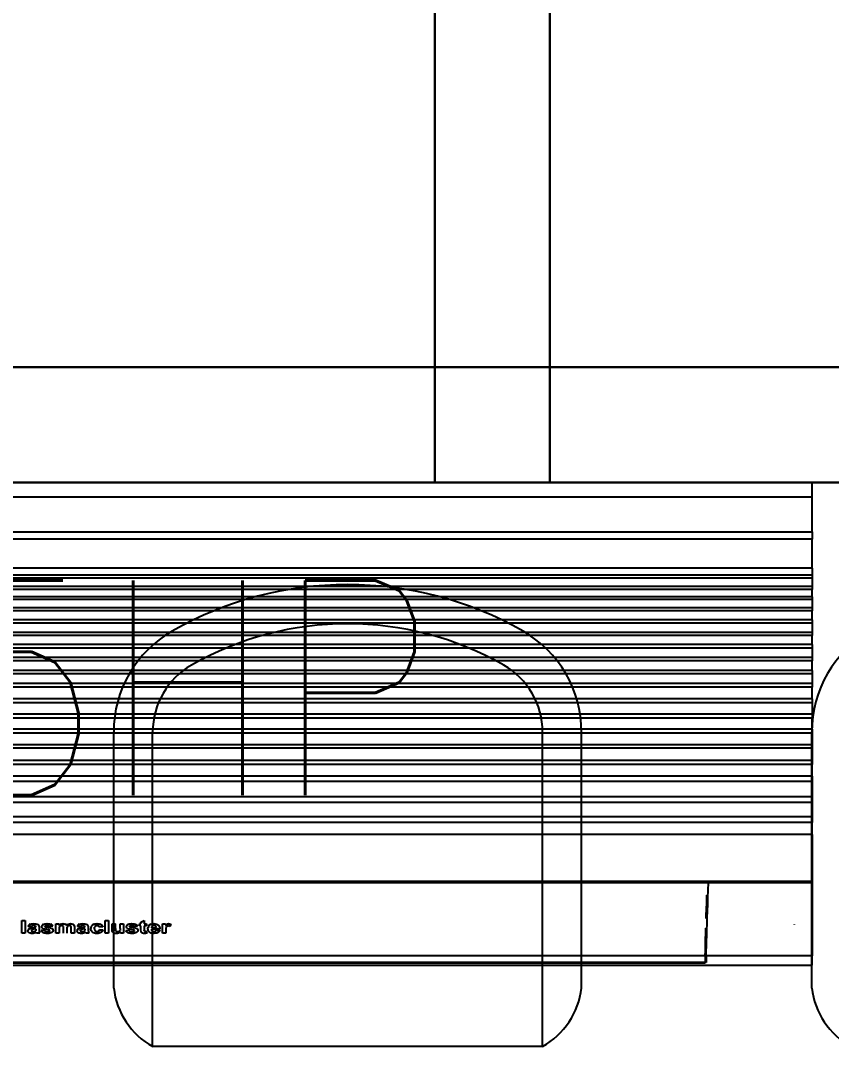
# Model space of a CAD drawing. Header units: inches. Extents: x -86493719 to 430035, y 21644 to 1519532.
# Drawn here: x 46245 to 47301, y 55494 to 56831 of the extents above; entities that cross this region are included whole.
import ezdxf

# ---------------------------------------------------------------- set-up
doc = ezdxf.new("R2010")
doc.units = ezdxf.units.IN
doc.header["$MEASUREMENT"] = 0
doc.layers.add('Cabinet', color=8, linetype='Continuous')
doc.layers.add('Edges', color=7, linetype='Continuous')
doc.layers.add('wall', color=8, linetype='Continuous', lineweight=30)
doc.styles.add('LAILA', font='romans.shx', dxfattribs={"width": 0.85})

# ---------------------------------------------------------------- blocks, each defined once
blk = doc.blocks.new('meja mesyuarat')
at = {"color": 8}
for p, q in [((3604.8, 2766.1), (3604.8, 3100)), ((3655.6, 2689.9), (3655.6, 3099.9)), ((4163.6, 2689.9), (4163.6, 3099.9)), ((4214.4, 2766.1), (4214.4, 3100)), ((4514.4, 2766.1), (4514.4, 3100)), ((4163.6, 2689.9), (3655.6, 2689.9))]:
    blk.add_line(p, q, dxfattribs=at)
for centre, radius, start, end in [((3909.6, 2830.1), 461.7, 60.3254, 119.6746), ((3909.6, 2830.1), 410.7, 60.283, 119.717), ((3755.8, 3100), 151, 119.6746, 180), ((4063.4, 3100), 151, 0, 60.3254), ((4665.4, 3100), 151, 119.6746, 180), ((3755.6, 3099.9), 100, 119.717, 180), ((4063.6, 3099.9), 100, 0, 60.283), ((3705.3, 2778), 101.2, 186.7783, 240.6019), ((4113.9, 2778), 101.2, 299.3981, 353.2217), ((4614.9, 2778), 101.2, 186.7783, 240.6019)]:
    blk.add_arc(centre, radius, start, end, dxfattribs=at)
blk = doc.blocks.new('air con')
at = {"layer": 'Edges'}
for p, q in [((71.402, 41.898), (152.402, 41.898)), ((152.402, 41.095), (152.402, 41.898)), ((71.402, 41.095), (152.402, 41.095)), ((152.402, 39.122), (152.402, 41.095)), ((71.402, 39.122), (152.402, 39.122)), ((152.402, 39.122), (152.402, 38.724)), ((152.402, 38.724), (71.402, 38.724)), ((152.402, 37.092), (152.402, 38.724)), ((152.402, 37.092), (71.402, 37.092)), ((152.402, 37.092), (152.402, 36.701)), ((152.402, 36.701), (71.402, 36.701)), ((152.402, 36.542), (71.402, 36.542)), ((152.402, 36.701), (152.402, 36.542)), ((152.402, 36.542), (152.402, 36.078)), ((152.402, 36.078), (71.402, 36.078)), ((152.402, 35.914), (71.402, 35.914)), ((152.402, 36.078), (152.402, 35.914)), ((152.402, 35.493), (152.402, 35.914)), ((152.402, 35.493), (71.402, 35.493)), ((152.402, 35.34), (71.402, 35.34)), ((152.402, 35.493), (152.402, 35.34)), ((152.402, 35.34), (152.402, 34.877)), ((152.402, 34.877), (71.402, 34.877)), ((152.402, 34.709), (71.402, 34.709)), ((152.402, 34.877), (152.402, 34.709)), ((152.402, 34.207), (152.402, 34.709)), ((152.402, 34.207), (71.402, 34.207)), ((152.402, 34.022), (71.402, 34.022)), ((152.402, 34.207), (152.402, 34.022)), ((152.402, 34.022), (152.402, 33.51)), ((152.402, 33.51), (71.402, 33.51)), ((152.402, 33.335), (71.402, 33.335)), ((152.402, 33.51), (152.402, 33.335)), ((152.402, 32.826), (152.402, 33.335)), ((152.402, 32.826), (71.402, 32.826)), ((152.402, 32.826), (152.402, 32.625)), ((152.402, 32.625), (71.402, 32.625)), ((152.402, 32.625), (152.402, 32.098)), ((152.402, 32.098), (71.402, 32.098)), ((152.402, 31.911), (71.402, 31.911)), ((152.402, 32.098), (152.402, 31.911)), ((152.402, 31.378), (152.402, 31.911)), ((152.402, 31.378), (71.402, 31.378)), ((152.402, 31.189), (71.402, 31.189)), ((152.402, 31.378), (152.402, 31.189)), ((152.402, 31.189), (152.402, 30.654)), ((152.402, 30.654), (71.402, 30.654)), ((152.402, 30.439), (71.402, 30.439)), ((152.402, 30.654), (152.402, 30.439)), ((152.402, 29.791), (152.402, 30.439)), ((152.402, 29.791), (71.402, 29.791)), ((152.402, 29.562), (71.402, 29.562)), ((152.402, 29.791), (152.402, 29.562)), ((152.402, 29.562), (152.402, 28.935)), ((152.402, 28.935), (71.402, 28.935)), ((152.402, 28.714), (71.402, 28.714)), ((152.402, 28.935), (152.402, 28.714)), ((152.402, 28.092), (152.402, 28.714)), ((152.402, 28.092), (71.402, 28.092)), ((152.402, 27.871), (71.402, 27.871)), ((152.402, 28.092), (152.402, 27.871)), ((152.402, 27.871), (152.402, 27.226)), ((152.402, 27.226), (71.402, 27.226)), ((152.402, 27.024), (71.402, 27.024)), ((152.402, 27.226), (152.402, 27.024)), ((152.402, 27.024), (152.402, 26.349)), ((152.402, 26.349), (71.402, 26.349)), ((152.402, 26.117), (71.402, 26.117)), ((152.402, 26.349), (152.402, 26.117)), ((152.402, 25.469), (152.402, 26.117)), ((152.402, 25.469), (71.402, 25.469)), ((152.402, 25.469), (152.402, 25.162)), ((152.402, 25.162), (71.402, 25.162)), ((152.402, 25.162), (152.402, 24.304)), ((152.402, 24.304), (71.402, 24.304)), ((152.402, 24.304), (152.402, 24.002)), ((152.402, 24.002), (71.402, 24.002)), ((152.402, 24.002), (152.402, 23.184)), ((152.402, 23.184), (71.402, 23.184)), ((152.402, 23.184), (152.402, 22.883)), ((152.402, 22.883), (71.402, 22.883)), ((152.402, 22.213), (152.402, 22.883)), ((152.402, 22.213), (71.402, 22.213)), ((152.402, 22.213), (152.402, 19.568)), ((152.402, 19.568), (71.402, 19.568)), ((152.402, 19.568), (152.402, 19.493)), ((152.402, 19.493), (71.402, 19.493)), ((146.575, 18.687), (146.588, 19.085)), ((146.588, 19.085), (146.601, 19.493)), ((152.402, 19.493), (152.402, 15.42)), ((146.494, 18.035), (146.504, 18.391)), ((146.504, 18.391), (146.514, 18.752)), ((146.514, 18.752), (146.516, 18.813)), ((146.562, 18.299), (146.575, 18.687)), ((146.484, 17.685), (146.494, 18.035)), ((146.538, 17.558), (146.55, 17.923)), ((146.55, 17.923), (146.562, 18.299)), ((108.217, 17.402), (108.405, 17.402)), ((108.217, 17.402), (108.217, 17.396)), ((108.217, 17.396), (108.405, 17.396)), ((108.217, 16.682), (108.217, 17.396)), ((108.405, 17.402), (108.405, 17.396)), ((108.405, 17.396), (108.405, 16.682)), ((108.755, 17.208), (108.877, 17.217)), ((108.877, 17.217), (108.987, 17.212)), ((109.489, 17.206), (109.55, 17.215)), ((109.55, 17.215), (109.622, 17.217)), ((109.55, 17.215), (109.55, 17.208)), ((109.622, 17.217), (109.749, 17.209)), ((110.446, 17.212), (110.508, 17.217)), ((110.508, 17.217), (110.572, 17.212)), ((110.508, 17.217), (110.508, 17.211)), ((110.867, 17.212), (110.927, 17.217)), ((110.927, 17.217), (110.999, 17.212)), ((110.927, 17.217), (110.927, 17.211)), ((111.504, 17.208), (111.626, 17.217)), ((111.626, 17.217), (111.736, 17.212)), ((112.34, 17.213), (112.415, 17.217)), ((112.415, 17.217), (112.477, 17.215)), ((112.415, 17.217), (112.415, 17.211)), ((112.477, 17.215), (112.532, 17.207)), ((112.477, 17.215), (112.477, 17.208)), ((112.876, 17.402), (113.064, 17.402)), ((112.876, 17.402), (112.876, 17.396)), ((112.876, 17.396), (113.064, 17.396)), ((112.876, 16.682), (112.876, 17.396)), ((113.064, 17.402), (113.064, 17.396)), ((113.064, 17.396), (113.064, 16.682)), ((114.222, 17.206), (114.284, 17.215)), ((114.284, 17.215), (114.356, 17.217)), ((114.284, 17.215), (114.284, 17.208)), ((114.356, 17.217), (114.483, 17.209)), ((114.869, 17.308), (115.058, 17.388)), ((114.869, 17.302), (115.058, 17.381)), ((114.869, 17.308), (114.869, 17.302)), ((114.869, 17.206), (114.869, 17.302)), ((115.058, 17.388), (115.058, 17.381)), ((115.058, 17.381), (115.058, 17.206)), ((115.522, 17.213), (115.589, 17.217)), ((115.589, 17.217), (115.664, 17.213)), ((115.589, 17.217), (115.589, 17.211)), ((116.368, 17.213), (116.411, 17.217)), ((116.411, 17.217), (116.474, 17.211)), ((116.411, 17.217), (116.411, 17.211)), ((146.479, 17.503), (146.484, 17.685)), ((146.527, 17.206), (146.538, 17.558)), ((108.405, 16.682), (108.217, 16.682)), ((108.556, 16.871), (108.549, 16.83)), ((108.549, 16.825), (108.549, 16.83)), ((108.553, 16.791), (108.549, 16.825)), ((108.565, 16.762), (108.553, 16.791)), ((108.574, 16.901), (108.556, 16.871)), ((108.585, 16.737), (108.565, 16.762)), ((108.568, 17.07), (108.602, 17.127)), ((108.568, 17.07), (108.568, 17.063)), ((108.739, 17.041), (108.568, 17.063)), ((108.574, 16.901), (108.578, 16.908)), ((108.574, 16.901), (108.578, 16.901)), ((108.612, 16.938), (108.578, 16.908)), ((108.578, 16.901), (108.612, 16.931)), ((108.578, 16.908), (108.578, 16.901)), ((108.612, 16.713), (108.585, 16.737)), ((108.602, 17.127), (108.608, 17.136)), ((108.602, 17.127), (108.608, 17.129)), ((108.635, 17.161), (108.608, 17.136)), ((108.608, 17.129), (108.635, 17.154)), ((108.608, 17.136), (108.608, 17.129)), ((108.612, 16.938), (108.659, 16.961)), ((108.612, 16.931), (108.659, 16.954)), ((108.612, 16.938), (108.612, 16.931)), ((108.647, 16.694), (108.612, 16.713)), ((108.668, 17.181), (108.635, 17.161)), ((108.635, 17.154), (108.668, 17.175)), ((108.635, 17.161), (108.635, 17.154)), ((108.687, 16.681), (108.647, 16.694)), ((108.722, 16.978), (108.659, 16.961)), ((108.659, 16.954), (108.722, 16.971)), ((108.659, 16.961), (108.659, 16.954)), ((108.668, 17.181), (108.707, 17.197)), ((108.668, 17.175), (108.707, 17.19)), ((108.668, 17.181), (108.668, 17.175)), ((108.734, 16.673), (108.687, 16.681)), ((108.707, 17.197), (108.755, 17.208)), ((108.707, 17.19), (108.755, 17.202)), ((108.707, 17.197), (108.707, 17.19)), ((108.809, 16.992), (108.722, 16.978)), ((108.722, 16.971), (108.809, 16.986)), ((108.722, 16.978), (108.722, 16.971)), ((108.786, 16.67), (108.734, 16.673)), ((108.738, 16.84), (108.737, 16.837)), ((108.737, 16.837), (108.74, 16.835)), ((108.747, 16.864), (108.738, 16.84)), ((108.74, 16.835), (108.738, 16.84)), ((108.76, 17.072), (108.739, 17.041)), ((108.74, 16.835), (108.745, 16.817)), ((108.767, 16.794), (108.745, 16.817)), ((108.745, 16.817), (108.745, 16.81)), ((108.745, 16.81), (108.767, 16.787)), ((108.774, 16.885), (108.747, 16.864)), ((108.755, 17.202), (108.877, 17.211)), ((108.755, 17.208), (108.755, 17.202)), ((108.785, 17.091), (108.76, 17.072)), ((108.767, 16.794), (108.8, 16.779)), ((108.767, 16.794), (108.767, 16.787)), ((108.767, 16.787), (108.8, 16.772)), ((108.812, 16.897), (108.774, 16.885)), ((108.819, 17.102), (108.785, 17.091)), ((108.846, 16.674), (108.786, 16.67)), ((108.8, 16.779), (108.842, 16.773)), ((108.8, 16.779), (108.8, 16.772)), ((108.8, 16.772), (108.842, 16.767)), ((108.809, 16.992), (108.92, 17.01)), ((108.809, 16.986), (108.92, 17.003)), ((108.877, 16.909), (108.812, 16.897)), ((108.864, 17.106), (108.819, 17.102)), ((108.842, 16.773), (108.892, 16.779)), ((108.842, 16.767), (108.892, 16.773)), ((108.842, 16.773), (108.842, 16.767)), ((108.903, 16.687), (108.846, 16.674)), ((108.926, 17.102), (108.864, 17.106)), ((108.877, 17.211), (108.987, 17.205)), ((108.992, 16.93), (108.877, 16.909)), ((108.892, 16.779), (108.939, 16.798)), ((108.892, 16.773), (108.939, 16.791)), ((108.892, 16.779), (108.892, 16.773)), ((108.956, 16.708), (108.903, 16.687)), ((108.92, 17.01), (108.992, 17.026)), ((108.92, 17.003), (108.992, 17.019)), ((108.965, 17.089), (108.926, 17.102)), ((108.939, 16.798), (108.968, 16.818)), ((108.939, 16.791), (108.968, 16.811)), ((108.939, 16.798), (108.939, 16.791)), ((109.006, 16.738), (108.956, 16.708)), ((108.985, 17.067), (108.965, 17.089)), ((108.98, 16.836), (108.968, 16.818)), ((108.968, 16.818), (108.968, 16.811)), ((108.98, 16.836), (108.984, 16.843)), ((108.98, 16.836), (108.984, 16.836)), ((108.992, 16.91), (108.984, 16.843)), ((108.984, 16.836), (108.984, 16.843)), ((108.992, 17.033), (108.985, 17.067)), ((108.987, 17.212), (109.065, 17.196)), ((108.987, 17.205), (109.065, 17.189)), ((108.992, 17.026), (108.992, 17.033)), ((108.992, 17.026), (108.992, 17.019)), ((108.992, 16.91), (108.992, 16.93)), ((109.013, 16.722), (109.006, 16.738)), ((109.031, 16.682), (109.013, 16.722)), ((109.218, 16.682), (109.031, 16.682)), ((109.065, 17.196), (109.065, 17.189)), ((109.065, 17.196), (109.117, 17.171)), ((109.065, 17.189), (109.117, 17.164)), ((109.117, 17.171), (109.117, 17.164)), ((109.117, 17.171), (109.152, 17.141)), ((109.117, 17.164), (109.152, 17.134)), ((109.152, 17.141), (109.152, 17.134)), ((109.157, 17.127), (109.152, 17.141)), ((109.152, 17.134), (109.157, 17.127)), ((109.17, 17.093), (109.157, 17.127)), ((109.17, 17.087), (109.17, 17.093)), ((109.173, 17.063), (109.17, 17.087)), ((109.173, 17.063), (109.176, 17.03)), ((109.177, 17.017), (109.175, 16.852)), ((109.176, 16.848), (109.175, 16.852)), ((109.177, 17.017), (109.176, 17.03)), ((109.176, 16.848), (109.184, 16.758)), ((109.184, 16.751), (109.184, 16.758)), ((109.218, 16.689), (109.184, 16.751)), ((109.218, 16.689), (109.218, 16.682)), ((109.485, 16.857), (109.296, 16.836)), ((109.296, 16.829), (109.485, 16.85)), ((109.296, 16.836), (109.296, 16.829)), ((109.313, 16.794), (109.296, 16.829)), ((109.337, 16.763), (109.313, 16.794)), ((109.322, 17.059), (109.323, 17.066)), ((109.322, 17.052), (109.322, 17.059)), ((109.328, 17.017), (109.322, 17.052)), ((109.323, 17.066), (109.327, 17.084)), ((109.327, 17.091), (109.341, 17.114)), ((109.327, 17.091), (109.327, 17.084)), ((109.343, 16.985), (109.328, 17.017)), ((109.368, 16.736), (109.337, 16.763)), ((109.363, 17.147), (109.341, 17.121)), ((109.341, 17.114), (109.363, 17.141)), ((109.341, 17.121), (109.341, 17.114)), ((109.37, 16.958), (109.343, 16.985)), ((109.395, 17.172), (109.363, 17.147)), ((109.363, 17.141), (109.395, 17.165)), ((109.363, 17.147), (109.363, 17.141)), ((109.407, 16.713), (109.368, 16.736)), ((109.407, 16.935), (109.37, 16.958)), ((109.395, 17.172), (109.437, 17.192)), ((109.395, 17.165), (109.437, 17.185)), ((109.395, 17.172), (109.395, 17.165)), ((109.51, 16.904), (109.407, 16.935)), ((109.453, 16.694), (109.407, 16.713)), ((109.437, 17.192), (109.489, 17.206)), ((109.437, 17.185), (109.489, 17.199)), ((109.437, 17.192), (109.437, 17.185)), ((109.507, 16.681), (109.453, 16.694)), ((109.485, 16.857), (109.485, 16.85)), ((109.494, 16.841), (109.485, 16.857)), ((109.485, 16.85), (109.494, 16.841)), ((109.489, 17.199), (109.55, 17.208)), ((109.489, 17.206), (109.489, 17.199)), ((109.494, 16.841), (109.504, 16.822)), ((109.499, 17.073), (109.497, 17.069)), ((109.497, 17.069), (109.501, 17.066)), ((109.503, 17.085), (109.499, 17.073)), ((109.501, 17.066), (109.499, 17.073)), ((109.501, 17.066), (109.502, 17.063)), ((109.502, 17.063), (109.502, 17.056)), ((109.516, 17.051), (109.502, 17.063)), ((109.502, 17.056), (109.516, 17.045)), ((109.519, 17.097), (109.503, 17.085)), ((109.504, 16.822), (109.534, 16.797)), ((109.504, 16.822), (109.504, 16.815)), ((109.504, 16.815), (109.534, 16.79)), ((109.569, 16.673), (109.507, 16.681)), ((109.696, 16.869), (109.51, 16.904)), ((109.516, 17.051), (109.516, 17.045)), ((109.573, 17.035), (109.516, 17.051)), ((109.516, 17.045), (109.573, 17.028)), ((109.562, 17.108), (109.519, 17.097)), ((109.534, 16.797), (109.578, 16.781)), ((109.534, 16.797), (109.534, 16.79)), ((109.534, 16.79), (109.578, 16.774)), ((109.55, 17.208), (109.622, 17.211)), ((109.625, 17.112), (109.562, 17.108)), ((109.637, 16.67), (109.569, 16.673)), ((109.573, 17.035), (109.692, 17.013)), ((109.573, 17.028), (109.692, 17.006)), ((109.578, 16.781), (109.637, 16.776)), ((109.578, 16.781), (109.578, 16.774)), ((109.578, 16.774), (109.637, 16.769)), ((109.622, 17.211), (109.749, 17.202)), ((109.678, 17.108), (109.625, 17.112)), ((109.637, 16.776), (109.702, 16.781)), ((109.637, 16.776), (109.637, 16.769)), ((109.637, 16.769), (109.702, 16.774)), ((109.713, 16.673), (109.637, 16.67)), ((109.716, 17.096), (109.678, 17.108)), ((109.692, 17.013), (109.82, 16.985)), ((109.692, 17.006), (109.82, 16.978)), ((109.759, 16.851), (109.696, 16.869)), ((109.702, 16.781), (109.747, 16.795)), ((109.702, 16.774), (109.747, 16.788)), ((109.702, 16.781), (109.702, 16.774)), ((109.778, 16.683), (109.713, 16.673)), ((109.743, 17.077), (109.716, 17.096)), ((109.76, 17.05), (109.743, 17.077)), ((109.747, 16.795), (109.766, 16.811)), ((109.747, 16.788), (109.766, 16.804)), ((109.747, 16.795), (109.747, 16.788)), ((109.749, 17.209), (109.799, 17.198)), ((109.749, 17.202), (109.799, 17.191)), ((109.769, 16.839), (109.759, 16.851)), ((109.937, 17.074), (109.76, 17.05)), ((109.766, 16.811), (109.772, 16.825)), ((109.766, 16.811), (109.766, 16.804)), ((109.772, 16.825), (109.769, 16.839)), ((109.834, 16.699), (109.778, 16.683)), ((109.799, 17.198), (109.839, 17.183)), ((109.799, 17.198), (109.799, 17.191)), ((109.799, 17.191), (109.839, 17.176)), ((109.82, 16.985), (109.902, 16.952)), ((109.82, 16.978), (109.902, 16.945)), ((109.88, 16.721), (109.834, 16.699)), ((109.839, 17.183), (109.839, 17.176)), ((109.872, 17.163), (109.839, 17.183)), ((109.839, 17.176), (109.872, 17.157)), ((109.872, 17.163), (109.872, 17.157)), ((109.872, 17.163), (109.899, 17.14)), ((109.872, 17.157), (109.899, 17.133)), ((109.915, 16.748), (109.88, 16.721)), ((109.899, 17.14), (109.899, 17.133)), ((109.907, 17.128), (109.899, 17.14)), ((109.899, 17.133), (109.907, 17.128)), ((109.902, 16.952), (109.928, 16.932)), ((109.902, 16.952), (109.902, 16.945)), ((109.902, 16.945), (109.928, 16.925)), ((109.937, 17.081), (109.907, 17.128)), ((109.941, 16.777), (109.915, 16.748)), ((109.928, 16.932), (109.928, 16.925)), ((109.936, 16.922), (109.928, 16.925)), ((109.936, 16.922), (109.947, 16.908)), ((109.937, 17.081), (109.937, 17.074)), ((109.956, 16.809), (109.941, 16.777)), ((109.947, 16.908), (109.947, 16.901)), ((109.95, 16.9), (109.947, 16.901)), ((109.958, 16.881), (109.95, 16.9)), ((109.961, 16.844), (109.956, 16.809)), ((109.958, 16.881), (109.958, 16.874)), ((109.96, 16.865), (109.958, 16.874)), ((109.961, 16.85), (109.96, 16.865)), ((109.961, 16.847), (109.961, 16.85)), ((109.961, 16.844), (109.961, 16.85)), ((109.961, 16.847), (109.961, 16.844)), ((110.112, 17.206), (110.286, 17.206)), ((110.112, 17.206), (110.112, 17.199)), ((110.112, 17.199), (110.286, 17.199)), ((110.112, 16.682), (110.112, 17.199)), ((110.301, 16.682), (110.112, 16.682)), ((110.286, 17.206), (110.286, 17.199)), ((110.286, 17.199), (110.286, 17.135)), ((110.286, 17.128), (110.335, 17.164)), ((110.286, 17.135), (110.296, 17.142)), ((110.286, 17.135), (110.286, 17.128)), ((110.335, 17.171), (110.296, 17.142)), ((110.305, 16.997), (110.301, 16.933)), ((110.301, 16.933), (110.301, 16.682)), ((110.316, 17.04), (110.305, 16.997)), ((110.336, 17.068), (110.316, 17.04)), ((110.388, 17.197), (110.335, 17.171)), ((110.335, 17.164), (110.388, 17.19)), ((110.335, 17.171), (110.335, 17.164)), ((110.366, 17.089), (110.336, 17.068)), ((110.403, 17.102), (110.366, 17.089)), ((110.388, 17.197), (110.446, 17.212)), ((110.388, 17.19), (110.446, 17.205)), ((110.388, 17.197), (110.388, 17.19)), ((110.444, 17.106), (110.403, 17.102)), ((110.477, 17.103), (110.444, 17.106)), ((110.446, 17.212), (110.446, 17.205)), ((110.446, 17.205), (110.508, 17.211)), ((110.502, 17.095), (110.477, 17.103)), ((110.52, 17.082), (110.502, 17.095)), ((110.508, 17.211), (110.572, 17.205)), ((110.533, 17.063), (110.52, 17.082)), ((110.54, 17.027), (110.533, 17.063)), ((110.543, 16.965), (110.54, 17.027)), ((110.543, 16.682), (110.543, 16.965)), ((110.572, 17.212), (110.627, 17.197)), ((110.572, 17.212), (110.572, 17.205)), ((110.572, 17.205), (110.627, 17.19)), ((110.627, 17.197), (110.627, 17.19)), ((110.673, 17.171), (110.627, 17.197)), ((110.627, 17.19), (110.673, 17.164)), ((110.673, 17.171), (110.673, 17.164)), ((110.673, 17.171), (110.709, 17.135)), ((110.673, 17.164), (110.709, 17.128)), ((110.709, 17.128), (110.758, 17.164)), ((110.709, 17.135), (110.719, 17.143)), ((110.709, 17.135), (110.709, 17.128)), ((110.758, 17.171), (110.719, 17.143)), ((110.735, 16.993), (110.731, 16.93)), ((110.731, 16.93), (110.731, 16.682)), ((110.747, 17.037), (110.735, 16.993)), ((110.767, 17.067), (110.747, 17.037)), ((110.758, 17.171), (110.811, 17.197)), ((110.758, 17.164), (110.811, 17.19)), ((110.758, 17.171), (110.758, 17.164)), ((110.797, 17.088), (110.767, 17.067)), ((110.833, 17.101), (110.797, 17.088)), ((110.811, 17.197), (110.867, 17.212)), ((110.811, 17.19), (110.867, 17.205)), ((110.811, 17.197), (110.811, 17.19)), ((110.872, 17.106), (110.833, 17.101)), ((110.867, 17.212), (110.867, 17.205)), ((110.867, 17.205), (110.927, 17.211)), ((110.919, 17.099), (110.872, 17.106)), ((110.952, 17.077), (110.919, 17.099)), ((110.927, 17.211), (110.999, 17.205)), ((110.967, 17.041), (110.952, 17.077)), ((110.971, 16.977), (110.967, 17.041)), ((110.971, 16.682), (110.971, 16.977)), ((111.16, 16.682), (110.971, 16.682)), ((110.999, 17.212), (111.059, 17.194)), ((110.999, 17.212), (110.999, 17.205)), ((110.999, 17.205), (111.059, 17.187)), ((111.059, 17.194), (111.059, 17.187)), ((111.059, 17.187), (111.107, 17.159)), ((111.107, 17.166), (111.077, 17.184)), ((111.107, 17.166), (111.107, 17.159)), ((111.107, 17.166), (111.141, 17.126)), ((111.107, 17.159), (111.141, 17.119)), ((111.141, 17.126), (111.141, 17.119)), ((111.155, 17.083), (111.141, 17.119)), ((111.155, 17.083), (111.155, 17.076)), ((111.156, 17.069), (111.155, 17.076)), ((111.156, 17.069), (111.16, 17.019)), ((111.16, 17.019), (111.16, 16.682)), ((111.305, 16.871), (111.298, 16.83)), ((111.298, 16.83), (111.298, 16.823)), ((111.302, 16.791), (111.298, 16.823)), ((111.314, 16.762), (111.302, 16.791)), ((111.321, 16.898), (111.305, 16.871)), ((111.334, 16.737), (111.314, 16.762)), ((111.357, 17.136), (111.318, 17.07)), ((111.318, 17.07), (111.357, 17.129)), ((111.318, 17.07), (111.318, 17.063)), ((111.489, 17.041), (111.318, 17.063)), ((111.321, 16.898), (111.327, 16.901)), ((111.362, 16.938), (111.327, 16.908)), ((111.327, 16.901), (111.362, 16.931)), ((111.327, 16.908), (111.327, 16.901)), ((111.362, 16.713), (111.334, 16.737)), ((111.384, 17.161), (111.357, 17.136)), ((111.357, 17.129), (111.384, 17.154)), ((111.357, 17.136), (111.357, 17.129)), ((111.362, 16.938), (111.408, 16.961)), ((111.362, 16.931), (111.408, 16.954)), ((111.362, 16.938), (111.362, 16.931)), ((111.396, 16.694), (111.362, 16.713)), ((111.417, 17.181), (111.384, 17.161)), ((111.384, 17.154), (111.417, 17.175)), ((111.384, 17.161), (111.384, 17.154)), ((111.437, 16.681), (111.396, 16.694)), ((111.408, 16.961), (111.471, 16.978)), ((111.408, 16.954), (111.471, 16.971)), ((111.408, 16.961), (111.408, 16.954)), ((111.417, 17.181), (111.456, 17.197)), ((111.417, 17.175), (111.456, 17.19)), ((111.417, 17.181), (111.417, 17.175)), ((111.483, 16.673), (111.437, 16.681)), ((111.456, 17.197), (111.504, 17.208)), ((111.456, 17.19), (111.504, 17.202)), ((111.456, 17.197), (111.456, 17.19)), ((111.558, 16.992), (111.471, 16.978)), ((111.471, 16.971), (111.558, 16.986)), ((111.471, 16.978), (111.471, 16.971)), ((111.535, 16.67), (111.483, 16.673)), ((111.487, 16.837), (111.496, 16.864)), ((111.494, 16.817), (111.487, 16.837)), ((111.509, 17.072), (111.489, 17.041)), ((111.516, 16.794), (111.494, 16.817)), ((111.494, 16.817), (111.494, 16.81)), ((111.494, 16.81), (111.516, 16.787)), ((111.523, 16.885), (111.496, 16.864)), ((111.504, 17.202), (111.626, 17.211)), ((111.504, 17.208), (111.504, 17.202)), ((111.534, 17.091), (111.509, 17.072)), ((111.516, 16.794), (111.55, 16.779)), ((111.516, 16.794), (111.516, 16.787)), ((111.516, 16.787), (111.55, 16.772)), ((111.561, 16.897), (111.523, 16.885)), ((111.568, 17.102), (111.534, 17.091)), ((111.595, 16.674), (111.535, 16.67)), ((111.55, 16.779), (111.591, 16.773)), ((111.55, 16.779), (111.55, 16.772)), ((111.55, 16.772), (111.591, 16.767)), ((111.67, 17.01), (111.558, 16.992)), ((111.558, 16.986), (111.67, 17.003)), ((111.626, 16.909), (111.561, 16.897)), ((111.613, 17.106), (111.568, 17.102)), ((111.591, 16.773), (111.641, 16.779)), ((111.591, 16.767), (111.641, 16.773)), ((111.591, 16.773), (111.591, 16.767)), ((111.652, 16.687), (111.595, 16.674)), ((111.675, 17.102), (111.613, 17.106)), ((111.626, 17.211), (111.736, 17.205)), ((111.741, 16.93), (111.626, 16.909)), ((111.641, 16.779), (111.688, 16.798)), ((111.641, 16.773), (111.688, 16.791)), ((111.641, 16.779), (111.641, 16.773)), ((111.706, 16.708), (111.652, 16.687)), ((111.67, 17.01), (111.741, 17.026)), ((111.67, 17.003), (111.741, 17.019)), ((111.714, 17.089), (111.675, 17.102)), ((111.688, 16.798), (111.717, 16.818)), ((111.688, 16.791), (111.717, 16.811)), ((111.688, 16.798), (111.688, 16.791)), ((111.756, 16.738), (111.706, 16.708)), ((111.734, 17.067), (111.714, 17.089)), ((111.717, 16.818), (111.733, 16.836)), ((111.717, 16.818), (111.717, 16.811)), ((111.741, 16.91), (111.733, 16.843)), ((111.733, 16.843), (111.733, 16.836)), ((111.741, 17.033), (111.734, 17.067)), ((111.736, 17.212), (111.814, 17.196)), ((111.736, 17.205), (111.814, 17.189)), ((111.741, 17.026), (111.741, 17.033)), ((111.741, 17.026), (111.741, 17.019)), ((111.741, 16.91), (111.741, 16.93)), ((111.762, 16.722), (111.756, 16.738)), ((111.78, 16.682), (111.762, 16.722)), ((111.967, 16.682), (111.78, 16.682)), ((111.814, 17.196), (111.814, 17.189)), ((111.814, 17.196), (111.866, 17.171)), ((111.814, 17.189), (111.866, 17.164)), ((111.866, 17.171), (111.866, 17.164)), ((111.866, 17.171), (111.901, 17.141)), ((111.866, 17.164), (111.901, 17.134)), ((111.901, 17.141), (111.901, 17.134)), ((111.905, 17.131), (111.901, 17.141)), ((111.901, 17.134), (111.905, 17.131)), ((111.92, 17.093), (111.905, 17.131)), ((111.92, 17.087), (111.92, 17.093)), ((111.921, 17.071), (111.92, 17.087)), ((111.921, 17.071), (111.925, 17.028)), ((111.926, 17.016), (111.924, 16.858)), ((111.924, 16.858), (111.933, 16.758)), ((111.926, 17.016), (111.925, 17.028)), ((111.933, 16.751), (111.933, 16.758)), ((111.967, 16.689), (111.933, 16.751)), ((111.967, 16.689), (111.967, 16.682)), ((112.075, 16.997), (112.07, 16.947)), ((112.07, 16.947), (112.07, 16.94)), ((112.076, 16.88), (112.07, 16.94)), ((112.075, 16.997), (112.076, 17)), ((112.076, 17.006), (112.079, 17.017)), ((112.076, 17.006), (112.076, 17)), ((112.093, 16.827), (112.076, 16.88)), ((112.09, 17.051), (112.079, 17.017)), ((112.09, 17.051), (112.093, 17.054)), ((112.093, 17.06), (112.097, 17.067)), ((112.093, 17.06), (112.093, 17.054)), ((112.122, 16.781), (112.093, 16.827)), ((112.097, 17.067), (112.102, 17.073)), ((112.102, 17.073), (112.123, 17.1)), ((112.163, 16.742), (112.122, 16.781)), ((112.163, 17.146), (112.123, 17.107)), ((112.123, 17.1), (112.163, 17.139)), ((112.123, 17.107), (112.123, 17.1)), ((112.214, 17.177), (112.163, 17.146)), ((112.163, 17.139), (112.214, 17.17)), ((112.163, 17.146), (112.163, 17.139)), ((112.213, 16.71), (112.163, 16.742)), ((112.272, 16.688), (112.213, 16.71)), ((112.214, 17.177), (112.273, 17.2)), ((112.214, 17.17), (112.273, 17.193)), ((112.214, 17.177), (112.214, 17.17)), ((112.264, 16.95), (112.274, 17.02)), ((112.267, 16.936), (112.264, 16.95)), ((112.267, 16.936), (112.275, 16.878)), ((112.338, 16.675), (112.272, 16.688)), ((112.273, 17.2), (112.34, 17.213)), ((112.273, 17.193), (112.34, 17.206)), ((112.273, 17.2), (112.273, 17.193)), ((112.287, 17.047), (112.274, 17.02)), ((112.275, 16.872), (112.275, 16.878)), ((112.281, 16.863), (112.275, 16.878)), ((112.275, 16.872), (112.281, 16.863)), ((112.281, 16.863), (112.288, 16.849)), ((112.306, 17.068), (112.287, 17.047)), ((112.307, 16.826), (112.288, 16.849)), ((112.288, 16.849), (112.288, 16.842)), ((112.288, 16.842), (112.307, 16.82)), ((112.355, 17.094), (112.306, 17.068)), ((112.307, 16.826), (112.356, 16.798)), ((112.307, 16.826), (112.307, 16.82)), ((112.307, 16.82), (112.356, 16.791)), ((112.412, 16.67), (112.338, 16.675)), ((112.34, 17.213), (112.34, 17.206)), ((112.34, 17.206), (112.415, 17.211)), ((112.418, 17.103), (112.355, 17.094)), ((112.356, 16.798), (112.421, 16.788)), ((112.356, 16.798), (112.356, 16.791)), ((112.356, 16.791), (112.421, 16.782)), ((112.477, 16.673), (112.412, 16.67)), ((112.415, 17.211), (112.477, 17.208)), ((112.466, 17.098), (112.418, 17.103)), ((112.421, 16.788), (112.47, 16.794)), ((112.421, 16.788), (112.421, 16.782)), ((112.421, 16.782), (112.47, 16.787)), ((112.504, 17.082), (112.466, 17.098)), ((112.47, 16.794), (112.509, 16.811)), ((112.47, 16.787), (112.509, 16.804)), ((112.47, 16.794), (112.47, 16.787)), ((112.477, 17.208), (112.532, 17.2)), ((112.536, 16.682), (112.477, 16.673)), ((112.532, 17.057), (112.504, 17.082)), ((112.509, 16.811), (112.538, 16.841)), ((112.509, 16.804), (112.538, 16.834)), ((112.509, 16.811), (112.509, 16.804)), ((112.532, 17.207), (112.581, 17.195)), ((112.532, 17.207), (112.532, 17.2)), ((112.532, 17.2), (112.581, 17.188)), ((112.547, 17.022), (112.532, 17.057)), ((112.587, 16.697), (112.536, 16.682)), ((112.552, 16.874), (112.538, 16.841)), ((112.538, 16.841), (112.538, 16.834)), ((112.733, 17.046), (112.547, 17.022)), ((112.552, 16.874), (112.557, 16.88)), ((112.556, 16.884), (112.557, 16.887)), ((112.557, 16.88), (112.556, 16.884)), ((112.557, 16.887), (112.557, 16.88)), ((112.557, 16.887), (112.742, 16.864)), ((112.557, 16.88), (112.742, 16.857)), ((112.581, 17.195), (112.581, 17.188)), ((112.622, 17.177), (112.581, 17.195)), ((112.581, 17.188), (112.622, 17.17)), ((112.631, 16.717), (112.587, 16.697)), ((112.622, 17.177), (112.622, 17.17)), ((112.622, 17.177), (112.658, 17.154)), ((112.622, 17.17), (112.658, 17.147)), ((112.669, 16.744), (112.631, 16.717)), ((112.658, 17.154), (112.658, 17.147)), ((112.658, 17.154), (112.688, 17.125)), ((112.658, 17.147), (112.688, 17.119)), ((112.7, 16.776), (112.669, 16.744)), ((112.688, 17.125), (112.688, 17.119)), ((112.713, 17.092), (112.688, 17.119)), ((112.724, 16.814), (112.7, 16.776)), ((112.713, 17.092), (112.713, 17.085)), ((112.723, 17.073), (112.713, 17.085)), ((112.728, 17.062), (112.723, 17.073)), ((112.742, 16.857), (112.724, 16.814)), ((112.733, 17.053), (112.728, 17.062)), ((112.733, 17.053), (112.733, 17.046)), ((112.742, 16.864), (112.742, 16.857)), ((113.064, 16.682), (112.876, 16.682)), ((113.253, 17.206), (113.442, 17.206)), ((113.253, 17.206), (113.253, 17.199)), ((113.253, 17.199), (113.442, 17.199)), ((113.253, 16.872), (113.253, 17.199)), ((113.26, 16.807), (113.253, 16.872)), ((113.279, 16.757), (113.26, 16.807)), ((113.312, 16.72), (113.279, 16.757)), ((113.361, 16.693), (113.312, 16.72)), ((113.422, 16.676), (113.361, 16.693)), ((113.49, 16.67), (113.422, 16.676)), ((113.442, 17.206), (113.442, 17.199)), ((113.442, 16.961), (113.442, 17.199)), ((113.442, 16.948), (113.442, 16.961)), ((113.442, 16.948), (113.444, 16.88)), ((113.444, 16.88), (113.452, 16.834)), ((113.452, 16.834), (113.452, 16.828)), ((113.467, 16.812), (113.452, 16.828)), ((113.467, 16.812), (113.49, 16.796)), ((113.467, 16.812), (113.467, 16.806)), ((113.467, 16.806), (113.49, 16.789)), ((113.49, 16.796), (113.521, 16.785)), ((113.49, 16.796), (113.49, 16.789)), ((113.49, 16.789), (113.521, 16.778)), ((113.559, 16.676), (113.49, 16.67)), ((113.521, 16.785), (113.56, 16.781)), ((113.521, 16.785), (113.521, 16.778)), ((113.521, 16.778), (113.56, 16.774)), ((113.624, 16.694), (113.559, 16.676)), ((113.56, 16.781), (113.605, 16.786)), ((113.56, 16.781), (113.56, 16.774)), ((113.56, 16.774), (113.605, 16.779)), ((113.605, 16.786), (113.646, 16.8)), ((113.605, 16.779), (113.646, 16.794)), ((113.605, 16.786), (113.605, 16.779)), ((113.681, 16.722), (113.624, 16.694)), ((113.646, 16.8), (113.678, 16.822)), ((113.646, 16.794), (113.678, 16.815)), ((113.646, 16.8), (113.646, 16.794)), ((113.678, 16.822), (113.699, 16.841)), ((113.678, 16.822), (113.678, 16.815)), ((113.726, 16.759), (113.681, 16.722)), ((113.706, 16.883), (113.699, 16.848)), ((113.699, 16.848), (113.699, 16.841)), ((113.706, 16.883), (113.708, 16.893)), ((113.706, 16.883), (113.709, 16.89)), ((113.708, 16.893), (113.709, 16.897)), ((113.709, 16.89), (113.708, 16.893)), ((113.711, 16.945), (113.709, 16.897)), ((113.711, 16.945), (113.713, 16.981)), ((113.713, 17.206), (113.901, 17.206)), ((113.713, 17.206), (113.713, 17.199)), ((113.713, 17.199), (113.901, 17.199)), ((113.713, 16.981), (113.713, 17.199)), ((113.726, 16.682), (113.726, 16.759)), ((113.901, 16.682), (113.726, 16.682)), ((113.901, 17.206), (113.901, 17.199)), ((113.901, 17.199), (113.901, 16.682)), ((114.03, 16.836), (114.219, 16.857)), ((114.03, 16.829), (114.219, 16.85)), ((114.03, 16.836), (114.03, 16.829)), ((114.047, 16.794), (114.03, 16.829)), ((114.071, 16.763), (114.047, 16.794)), ((114.056, 17.057), (114.057, 17.066)), ((114.056, 17.057), (114.056, 17.052)), ((114.061, 17.017), (114.056, 17.052)), ((114.057, 17.066), (114.059, 17.077)), ((114.059, 17.077), (114.061, 17.084)), ((114.061, 17.091), (114.074, 17.114)), ((114.061, 17.091), (114.061, 17.084)), ((114.077, 16.985), (114.061, 17.017)), ((114.102, 16.736), (114.071, 16.763)), ((114.096, 17.146), (114.074, 17.121)), ((114.074, 17.114), (114.097, 17.141)), ((114.074, 17.121), (114.074, 17.114)), ((114.104, 16.958), (114.077, 16.985)), ((114.096, 17.146), (114.107, 17.155)), ((114.096, 17.146), (114.097, 17.141)), ((114.097, 17.141), (114.129, 17.165)), ((114.141, 16.713), (114.102, 16.736)), ((114.141, 16.935), (114.104, 16.958)), ((114.107, 17.155), (114.129, 17.172)), ((114.171, 17.192), (114.129, 17.172)), ((114.129, 17.165), (114.171, 17.185)), ((114.129, 17.172), (114.129, 17.165)), ((114.243, 16.904), (114.141, 16.935)), ((114.187, 16.694), (114.141, 16.713)), ((114.171, 17.192), (114.222, 17.206)), ((114.171, 17.185), (114.222, 17.199)), ((114.171, 17.192), (114.171, 17.185)), ((114.241, 16.681), (114.187, 16.694)), ((114.219, 16.857), (114.219, 16.85)), ((114.237, 16.822), (114.219, 16.85)), ((114.222, 17.199), (114.284, 17.208)), ((114.222, 17.206), (114.222, 17.199)), ((114.232, 17.073), (114.231, 17.069)), ((114.231, 17.069), (114.234, 17.066)), ((114.236, 17.085), (114.232, 17.073)), ((114.234, 17.066), (114.232, 17.073)), ((114.236, 17.063), (114.234, 17.066)), ((114.253, 17.097), (114.236, 17.085)), ((114.236, 17.063), (114.236, 17.056)), ((114.25, 17.051), (114.236, 17.063)), ((114.236, 17.056), (114.25, 17.045)), ((114.237, 16.822), (114.268, 16.797)), ((114.237, 16.822), (114.237, 16.815)), ((114.237, 16.815), (114.268, 16.79)), ((114.302, 16.673), (114.241, 16.681)), ((114.43, 16.869), (114.243, 16.904)), ((114.25, 17.051), (114.25, 17.045)), ((114.25, 17.051), (114.307, 17.035)), ((114.25, 17.045), (114.307, 17.028)), ((114.295, 17.108), (114.253, 17.097)), ((114.268, 16.797), (114.312, 16.781)), ((114.268, 16.797), (114.268, 16.79)), ((114.268, 16.79), (114.312, 16.774)), ((114.284, 17.208), (114.356, 17.211)), ((114.359, 17.112), (114.295, 17.108)), ((114.371, 16.67), (114.302, 16.673)), ((114.307, 17.035), (114.426, 17.013)), ((114.307, 17.028), (114.426, 17.006)), ((114.312, 16.781), (114.371, 16.776)), ((114.312, 16.781), (114.312, 16.774)), ((114.312, 16.774), (114.371, 16.769)), ((114.356, 17.211), (114.483, 17.202)), ((114.411, 17.108), (114.359, 17.112)), ((114.371, 16.776), (114.435, 16.781)), ((114.371, 16.776), (114.371, 16.769)), ((114.371, 16.769), (114.435, 16.774)), ((114.446, 16.673), (114.371, 16.67)), ((114.45, 17.096), (114.411, 17.108)), ((114.426, 17.013), (114.554, 16.985)), ((114.426, 17.006), (114.554, 16.978)), ((114.493, 16.851), (114.43, 16.869)), ((114.435, 16.781), (114.481, 16.795)), ((114.435, 16.774), (114.481, 16.788)), ((114.435, 16.781), (114.435, 16.774)), ((114.512, 16.683), (114.446, 16.673)), ((114.477, 17.077), (114.45, 17.096)), ((114.493, 17.05), (114.477, 17.077)), ((114.481, 16.795), (114.5, 16.811)), ((114.481, 16.788), (114.5, 16.804)), ((114.481, 16.795), (114.481, 16.788)), ((114.483, 17.209), (114.533, 17.198)), ((114.483, 17.202), (114.533, 17.191)), ((114.671, 17.074), (114.493, 17.05)), ((114.503, 16.839), (114.493, 16.851)), ((114.5, 16.811), (114.506, 16.825)), ((114.5, 16.811), (114.5, 16.804)), ((114.506, 16.825), (114.503, 16.839)), ((114.568, 16.699), (114.512, 16.683)), ((114.533, 17.198), (114.573, 17.183)), ((114.533, 17.198), (114.533, 17.191)), ((114.533, 17.191), (114.573, 17.176)), ((114.554, 16.985), (114.636, 16.952)), ((114.554, 16.978), (114.636, 16.945)), ((114.613, 16.721), (114.568, 16.699)), ((114.573, 17.183), (114.573, 17.176)), ((114.573, 17.183), (114.606, 17.163)), ((114.573, 17.176), (114.606, 17.157)), ((114.606, 17.163), (114.606, 17.157)), ((114.626, 17.146), (114.606, 17.163)), ((114.606, 17.157), (114.633, 17.133)), ((114.649, 16.748), (114.613, 16.721)), ((114.626, 17.146), (114.633, 17.14)), ((114.633, 17.14), (114.633, 17.133)), ((114.671, 17.08), (114.633, 17.14)), ((114.633, 17.133), (114.671, 17.08)), ((114.636, 16.952), (114.636, 16.945)), ((114.636, 16.952), (114.643, 16.947)), ((114.636, 16.945), (114.662, 16.925)), ((114.643, 16.947), (114.652, 16.94)), ((114.675, 16.777), (114.649, 16.748)), ((114.652, 16.94), (114.662, 16.932)), ((114.662, 16.932), (114.662, 16.925)), ((114.67, 16.922), (114.662, 16.925)), ((114.68, 16.908), (114.67, 16.922)), ((114.671, 17.08), (114.671, 17.074)), ((114.69, 16.809), (114.675, 16.777)), ((114.684, 16.9), (114.68, 16.908)), ((114.68, 16.908), (114.68, 16.901)), ((114.68, 16.901), (114.684, 16.9)), ((114.684, 16.9), (114.691, 16.881)), ((114.695, 16.843), (114.69, 16.809)), ((114.691, 16.881), (114.695, 16.85)), ((114.695, 16.85), (114.695, 16.843)), ((114.782, 17.206), (114.869, 17.206)), ((114.782, 17.206), (114.782, 17.199)), ((114.782, 17.199), (114.869, 17.199)), ((114.782, 17.09), (114.782, 17.199)), ((114.869, 17.09), (114.782, 17.09)), ((114.869, 17.206), (114.869, 17.199)), ((114.869, 16.864), (114.869, 17.09)), ((114.875, 16.768), (114.869, 16.864)), ((114.885, 16.738), (114.875, 16.768)), ((114.901, 16.715), (114.885, 16.738)), ((114.926, 16.697), (114.901, 16.715)), ((114.961, 16.683), (114.926, 16.697)), ((115.005, 16.673), (114.961, 16.683)), ((115.053, 16.67), (115.005, 16.673)), ((115.132, 16.675), (115.053, 16.67)), ((115.058, 17.206), (115.187, 17.206)), ((115.058, 17.206), (115.058, 17.199)), ((115.058, 17.199), (115.187, 17.199)), ((115.187, 17.09), (115.058, 17.09)), ((115.058, 17.09), (115.058, 16.888)), ((115.058, 16.885), (115.058, 16.888)), ((115.058, 16.888), (115.058, 16.881)), ((115.058, 16.885), (115.058, 16.881)), ((115.058, 16.881), (115.058, 16.879)), ((115.062, 16.815), (115.058, 16.879)), ((115.078, 16.797), (115.062, 16.815)), ((115.062, 16.815), (115.062, 16.808)), ((115.062, 16.808), (115.078, 16.79)), ((115.078, 16.797), (115.11, 16.79)), ((115.078, 16.797), (115.078, 16.79)), ((115.078, 16.79), (115.11, 16.784)), ((115.11, 16.79), (115.186, 16.804)), ((115.11, 16.784), (115.186, 16.797)), ((115.11, 16.79), (115.11, 16.784)), ((115.202, 16.691), (115.132, 16.675)), ((115.186, 16.804), (115.186, 16.797)), ((115.202, 16.697), (115.186, 16.797)), ((115.187, 17.206), (115.187, 17.199)), ((115.187, 17.199), (115.187, 17.09)), ((115.202, 16.697), (115.202, 16.691)), ((115.264, 16.955), (115.263, 16.943)), ((115.263, 16.936), (115.263, 16.943)), ((115.267, 16.885), (115.263, 16.936)), ((115.264, 16.955), (115.268, 16.997)), ((115.28, 16.838), (115.267, 16.885)), ((115.286, 17.058), (115.268, 17.004)), ((115.268, 17.004), (115.268, 16.997)), ((115.268, 17), (115.268, 17.004)), ((115.268, 16.997), (115.268, 17)), ((115.302, 16.796), (115.28, 16.838)), ((115.299, 17.08), (115.286, 17.058)), ((115.299, 17.08), (115.315, 17.098)), ((115.333, 16.758), (115.302, 16.796)), ((115.355, 17.145), (115.315, 17.105)), ((115.315, 17.098), (115.355, 17.138)), ((115.315, 17.105), (115.315, 17.098)), ((115.384, 16.72), (115.333, 16.758)), ((115.404, 17.176), (115.355, 17.145)), ((115.355, 17.138), (115.404, 17.17)), ((115.355, 17.145), (115.355, 17.138)), ((115.446, 16.692), (115.384, 16.72)), ((115.404, 17.176), (115.46, 17.199)), ((115.404, 17.17), (115.46, 17.192)), ((115.404, 17.176), (115.404, 17.17)), ((115.521, 16.676), (115.446, 16.692)), ((115.928, 16.901), (115.457, 16.901)), ((115.457, 16.901), (115.468, 16.854)), ((115.46, 16.992), (115.459, 16.985)), ((115.459, 16.985), (115.741, 16.985)), ((115.46, 17.199), (115.522, 17.213)), ((115.46, 17.192), (115.522, 17.206)), ((115.46, 17.199), (115.46, 17.192)), ((115.469, 17.035), (115.46, 16.992)), ((115.46, 16.992), (115.739, 16.992)), ((115.468, 16.854), (115.468, 16.847)), ((115.501, 16.813), (115.468, 16.847)), ((115.499, 17.073), (115.469, 17.035)), ((115.544, 17.098), (115.499, 17.073)), ((115.501, 16.813), (115.55, 16.788)), ((115.501, 16.813), (115.501, 16.806)), ((115.501, 16.806), (115.55, 16.781)), ((115.608, 16.67), (115.521, 16.676)), ((115.522, 17.213), (115.522, 17.206)), ((115.522, 17.206), (115.589, 17.211)), ((115.601, 17.106), (115.544, 17.098)), ((115.55, 16.788), (115.61, 16.779)), ((115.55, 16.788), (115.55, 16.781)), ((115.55, 16.781), (115.61, 16.772)), ((115.589, 17.211), (115.664, 17.206)), ((115.654, 17.098), (115.601, 17.106)), ((115.716, 16.68), (115.608, 16.67)), ((115.61, 16.779), (115.651, 16.784)), ((115.61, 16.779), (115.61, 16.772)), ((115.61, 16.772), (115.651, 16.777)), ((115.651, 16.784), (115.684, 16.797)), ((115.651, 16.777), (115.684, 16.79)), ((115.651, 16.784), (115.651, 16.777)), ((115.699, 17.075), (115.654, 17.098)), ((115.664, 17.213), (115.731, 17.198)), ((115.664, 17.213), (115.664, 17.206)), ((115.664, 17.206), (115.731, 17.191)), ((115.684, 16.797), (115.711, 16.82)), ((115.684, 16.79), (115.711, 16.813)), ((115.684, 16.797), (115.684, 16.79)), ((115.729, 17.037), (115.699, 17.075)), ((115.711, 16.82), (115.73, 16.846)), ((115.711, 16.82), (115.711, 16.813)), ((115.762, 16.692), (115.716, 16.68)), ((115.739, 16.992), (115.729, 17.037)), ((115.73, 16.853), (115.918, 16.83)), ((115.73, 16.853), (115.73, 16.846)), ((115.73, 16.846), (115.918, 16.823)), ((115.731, 17.198), (115.731, 17.191)), ((115.731, 17.198), (115.79, 17.175)), ((115.731, 17.191), (115.79, 17.168)), ((115.741, 16.985), (115.739, 16.992)), ((115.803, 16.709), (115.762, 16.692)), ((115.79, 17.175), (115.79, 17.168)), ((115.79, 17.175), (115.84, 17.141)), ((115.79, 17.168), (115.84, 17.134)), ((115.84, 16.731), (115.803, 16.709)), ((115.84, 17.141), (115.84, 17.134)), ((115.88, 17.098), (115.84, 17.141)), ((115.84, 17.134), (115.88, 17.091)), ((115.871, 16.757), (115.84, 16.731)), ((115.918, 16.823), (115.871, 16.757)), ((115.88, 17.098), (115.88, 17.091)), ((115.888, 17.082), (115.88, 17.091)), ((115.888, 17.082), (115.903, 17.053)), ((115.908, 17.043), (115.903, 17.053)), ((115.908, 17.038), (115.908, 17.043)), ((115.911, 17.033), (115.908, 17.038)), ((115.911, 17.033), (115.924, 16.981)), ((115.918, 16.83), (115.918, 16.823)), ((115.924, 16.974), (115.924, 16.981)), ((115.925, 16.959), (115.924, 16.974)), ((115.925, 16.959), (115.928, 16.908)), ((115.928, 16.901), (115.928, 16.908)), ((116.073, 17.206), (116.248, 17.206)), ((116.073, 17.206), (116.073, 17.199)), ((116.073, 17.199), (116.248, 17.199)), ((116.073, 16.682), (116.073, 17.199)), ((116.262, 16.682), (116.073, 16.682)), ((116.248, 17.206), (116.248, 17.199)), ((116.248, 17.199), (116.253, 17.137)), ((116.248, 17.125), (116.291, 17.169)), ((116.248, 17.132), (116.253, 17.137)), ((116.248, 17.132), (116.248, 17.125)), ((116.291, 17.175), (116.253, 17.137)), ((116.266, 16.951), (116.262, 16.841)), ((116.262, 16.841), (116.262, 16.682)), ((116.278, 17.015), (116.266, 16.951)), ((116.296, 17.05), (116.278, 17.015)), ((116.291, 17.175), (116.329, 17.201)), ((116.291, 17.169), (116.329, 17.194)), ((116.291, 17.175), (116.291, 17.169)), ((116.321, 17.072), (116.296, 17.05)), ((116.351, 17.084), (116.321, 17.072)), ((116.329, 17.201), (116.368, 17.213)), ((116.329, 17.194), (116.368, 17.206)), ((116.329, 17.201), (116.329, 17.194)), ((116.388, 17.088), (116.351, 17.084)), ((116.368, 17.213), (116.368, 17.206)), ((116.368, 17.206), (116.411, 17.211)), ((116.431, 17.082), (116.388, 17.088)), ((116.411, 17.211), (116.474, 17.204)), ((116.477, 17.065), (116.431, 17.082)), ((116.474, 17.211), (116.535, 17.192)), ((116.474, 17.211), (116.474, 17.204)), ((116.474, 17.204), (116.535, 17.185)), ((116.535, 17.185), (116.477, 17.065)), ((116.535, 17.192), (116.535, 17.185)), ((146.447, 16.349), (146.456, 16.673)), ((146.456, 16.673), (146.464, 16.956)), ((146.505, 16.546), (146.516, 16.869)), ((146.516, 16.869), (146.527, 17.206)), ((151.402, 17.184), (151.402, 17.175)), ((146.438, 16.032), (146.447, 16.349)), ((146.486, 15.948), (146.495, 16.239)), ((146.495, 16.239), (146.505, 16.546)), ((146.421, 15.42), (146.429, 15.722)), ((146.429, 15.722), (146.438, 16.032)), ((146.468, 15.42), (146.477, 15.675)), ((146.477, 15.675), (146.486, 15.948)), ((146.421, 15.42), (76.921, 15.42)), ((146.421, 15.051), (76.921, 15.051)), ((146.421, 15.012), (76.921, 15.012)), ((146.468, 15.42), (146.421, 15.42)), ((146.421, 15.42), (146.421, 15.051)), ((146.468, 15.051), (146.421, 15.051)), ((146.421, 15.051), (146.421, 15.012)), ((152.402, 15.42), (146.468, 15.42)), ((146.468, 15.42), (146.468, 15.051)), ((152.402, 14.898), (152.402, 15.42)), ((71.402, 14.898), (152.402, 14.898))]:
    blk.add_line(p, q, dxfattribs=at)
blk = doc.blocks.new('2.5 HP AIR CONDITION')
at = {"xscale": 23.30139659447115, "yscale": 23.30139659447115, "zscale": 23.30139659447115}
blk.add_blockref('air con', (-3250.7, -347.1), dxfattribs=at)
at = {"insert": (-1134.3, 501.4), "char_height": 279.65, "width": 2738.057, "attachment_point": 1, "style": 'LAILA'}
blk.add_mtext('2.5HP', dxfattribs=at)

msp = doc.modelspace()

# ---------------------------------------------------------------- linework, layer by layer
at = {"layer": 'wall'}
for p, q in [((46784.3, 56228.6), (46784.3, 58378.6)), ((46934.3, 56228.6), (46934.3, 58378.6)), ((43784.3, 56378.6), (51709.3, 56378.6)), ((44284.3, 56228.6), (51709.3, 56228.6))]:
    msp.add_line(p, q, dxfattribs=at)

# ---------------------------------------------------------------- block references
msp.add_blockref('2.5 HP AIR CONDITION', (46975.5, 55599.5))
at = {"layer": 'Cabinet'}
msp.add_blockref('meja mesyuarat', (42761.1, 52803.6), dxfattribs=at)

doc.saveas('drawing.dxf')
